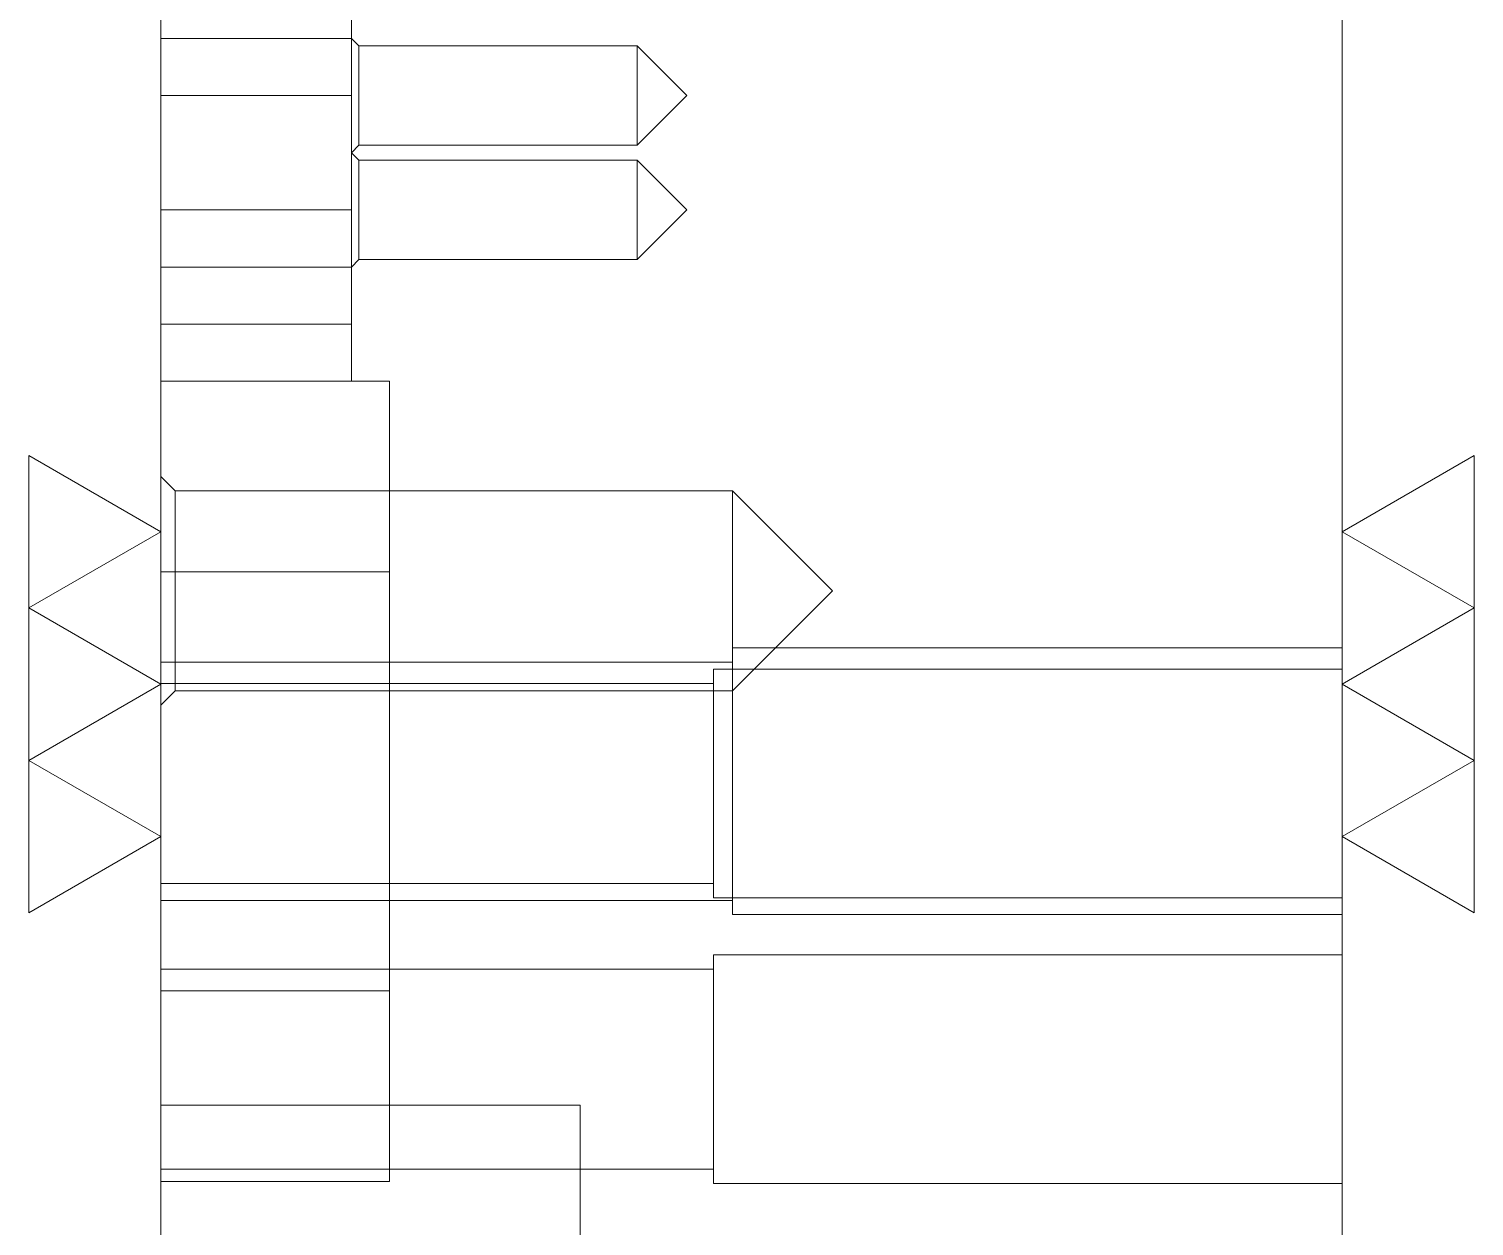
# Model space of a CAD drawing. Header units: millimetres. Extents: x 9328 to 11863, y 28633 to 29971.
# Drawn here: x 11172.5 to 11248.4, y 29351.5 to 29414.4 of the extents above; entities that cross this region are included whole.
import ezdxf

# ---------------------------------------------------------------- set-up
doc = ezdxf.new("R2010")
doc.units = ezdxf.units.MM
doc.linetypes.add('DASHED', pattern=[0])
doc.layers.add('dim', color=4, linetype='Continuous')
doc.layers.add('LP', color=7, linetype='Continuous', true_color=0xffffff)

msp = doc.modelspace()

# ---------------------------------------------------------------- linework, layer by layer
at = {"layer": 'dim', "color": 20, "linetype": 'Continuous', "lineweight": 18}
for p, q in [((11179.444, 29388), (11172.516, 29392)), ((11172.516, 29392), (11172.516, 29368)), ((11241.444, 29388), (11248.372, 29392)), ((11248.372, 29392), (11248.372, 29368)), ((11179.444, 29388), (11172.516, 29384)), ((11241.444, 29388), (11248.372, 29384)), ((11179.444, 29380), (11172.516, 29384)), ((11241.444, 29380), (11248.372, 29384)), ((11179.444, 29380), (11172.516, 29376)), ((11241.444, 29380), (11248.372, 29376)), ((11179.444, 29372), (11172.516, 29376)), ((11241.444, 29372), (11248.372, 29376)), ((11179.444, 29372), (11172.516, 29368)), ((11241.444, 29372), (11248.372, 29368))]:
    msp.add_line(p, q, dxfattribs=at)
at = {"layer": 'LP', "color": 135, "linetype": 'Continuous', "lineweight": 18}
for p, q in [((11241.444, 29770), (11241.444, 28990)), ((11179.444, 29592), (11179.444, 29158))]:
    msp.add_line(p, q, dxfattribs=at)
at = {"layer": 'LP', "color": 2, "linetype": 'DASHED', "lineweight": 13, "ltscale": 1.77206}
for p, q in [((11189.444, 29416.9), (11189.444, 29413.9)), ((11189.444, 29413.9), (11189.444, 29410.9)), ((11189.444, 29410.9), (11189.444, 29398.9)), ((11189.444, 29398.9), (11189.444, 29395.9)), ((11191.444, 29385.903), (11191.444, 29395.901)), ((11191.444, 29369.9), (11191.444, 29385.901)), ((11191.444, 29353.898), (11191.444, 29369.9))]:
    msp.add_line(p, q, dxfattribs=at)
at = {"layer": 'LP', "color": 135, "linetype": 'DASHED', "lineweight": 13, "ltscale": 1.77206}
for p, q in [((11179.444, 29413.9), (11189.444, 29413.9)), ((11189.444, 29401.9), (11179.444, 29401.9)), ((11191.444, 29395.901), (11179.444, 29395.901)), ((11189.444, 29395.9), (11179.444, 29395.9)), ((11191.444, 29385.901), (11179.444, 29385.901)), ((11179.444, 29363.898), (11191.444, 29363.898)), ((11179.444, 29353.898), (11191.444, 29353.898))]:
    msp.add_line(p, q, dxfattribs=at)
at = {"layer": 'LP', "color": 5, "linetype": 'DASHED', "lineweight": 13, "ltscale": 1.77206}
for p, q in [((11189.841, 29413.503), (11189.444, 29413.9)), ((11204.444, 29413.503), (11189.841, 29413.503)), ((11189.841, 29410.9), (11189.841, 29413.503)), ((11207.047, 29410.9), (11204.444, 29413.503)), ((11204.444, 29413.503), (11204.444, 29410.9)), ((11189.841, 29408.297), (11189.841, 29410.9)), ((11204.444, 29408.297), (11207.047, 29410.9)), ((11204.444, 29410.9), (11204.444, 29408.297)), ((11189.444, 29407.9), (11189.841, 29408.297)), ((11189.841, 29407.503), (11189.444, 29407.9)), ((11189.841, 29408.297), (11204.444, 29408.297)), ((11204.444, 29407.503), (11189.841, 29407.503)), ((11189.841, 29404.9), (11189.841, 29407.503)), ((11207.047, 29404.9), (11204.444, 29407.503)), ((11204.444, 29407.503), (11204.444, 29404.9)), ((11189.841, 29402.297), (11189.841, 29404.9)), ((11204.444, 29402.297), (11207.047, 29404.9)), ((11204.444, 29404.9), (11204.444, 29402.297)), ((11189.444, 29401.9), (11189.841, 29402.297)), ((11189.841, 29402.297), (11204.444, 29402.297)), ((11180.191, 29390.153), (11179.444, 29390.9)), ((11209.444, 29390.153), (11180.191, 29390.153)), ((11180.191, 29384.9), (11180.191, 29390.153)), ((11214.697, 29384.9), (11209.444, 29390.153)), ((11209.444, 29390.153), (11209.444, 29384.9)), ((11180.191, 29379.647), (11180.191, 29384.9)), ((11209.444, 29379.647), (11214.697, 29384.9)), ((11209.444, 29384.9), (11209.444, 29381.9)), ((11241.444, 29381.9), (11209.444, 29381.9)), ((11209.444, 29381.9), (11209.444, 29374.9)), ((11209.444, 29381.153), (11179.444, 29381.153)), ((11241.444, 29380.79), (11208.444, 29380.79)), ((11208.444, 29380.79), (11208.444, 29374.79)), ((11208.444, 29380.043), (11179.444, 29380.043)), ((11179.444, 29378.9), (11180.191, 29379.647)), ((11180.191, 29379.647), (11209.444, 29379.647)), ((11208.444, 29374.79), (11208.444, 29368.79)), ((11209.444, 29374.9), (11209.444, 29367.9)), ((11179.444, 29369.538), (11208.444, 29369.538)), ((11179.444, 29368.647), (11209.444, 29368.647)), ((11208.444, 29368.79), (11241.444, 29368.79)), ((11209.444, 29367.9), (11241.444, 29367.9)), ((11241.444, 29365.79), (11208.444, 29365.79)), ((11208.444, 29365.79), (11208.444, 29359.79)), ((11208.444, 29365.043), (11179.444, 29365.043)), ((11208.444, 29359.79), (11208.444, 29353.79)), ((11179.444, 29354.538), (11208.444, 29354.538)), ((11208.444, 29353.79), (11241.444, 29353.79))]:
    msp.add_line(p, q, dxfattribs=at)
at = {"layer": 'LP', "color": 155, "linetype": 'DASHED', "lineweight": 13, "ltscale": 1.77206}
for p, q in [((11179.444, 29410.9), (11189.444, 29410.9)), ((11189.444, 29410.9), (11179.444, 29410.9)), ((11189.444, 29404.9), (11179.444, 29404.9)), ((11179.444, 29404.9), (11189.444, 29404.9)), ((11189.444, 29398.9), (11179.444, 29398.9)), ((11179.444, 29398.9), (11189.444, 29398.9))]:
    msp.add_line(p, q, dxfattribs=at)
at = {"layer": 'LP', "color": 31, "linetype": 'DASHED', "lineweight": 13, "ltscale": 1.77206}
for p, q in [((11201.444, 29357.901), (11179.444, 29357.901)), ((11201.444, 29350.9), (11201.444, 29357.901))]:
    msp.add_line(p, q, dxfattribs=at)

doc.saveas('drawing.dxf')
